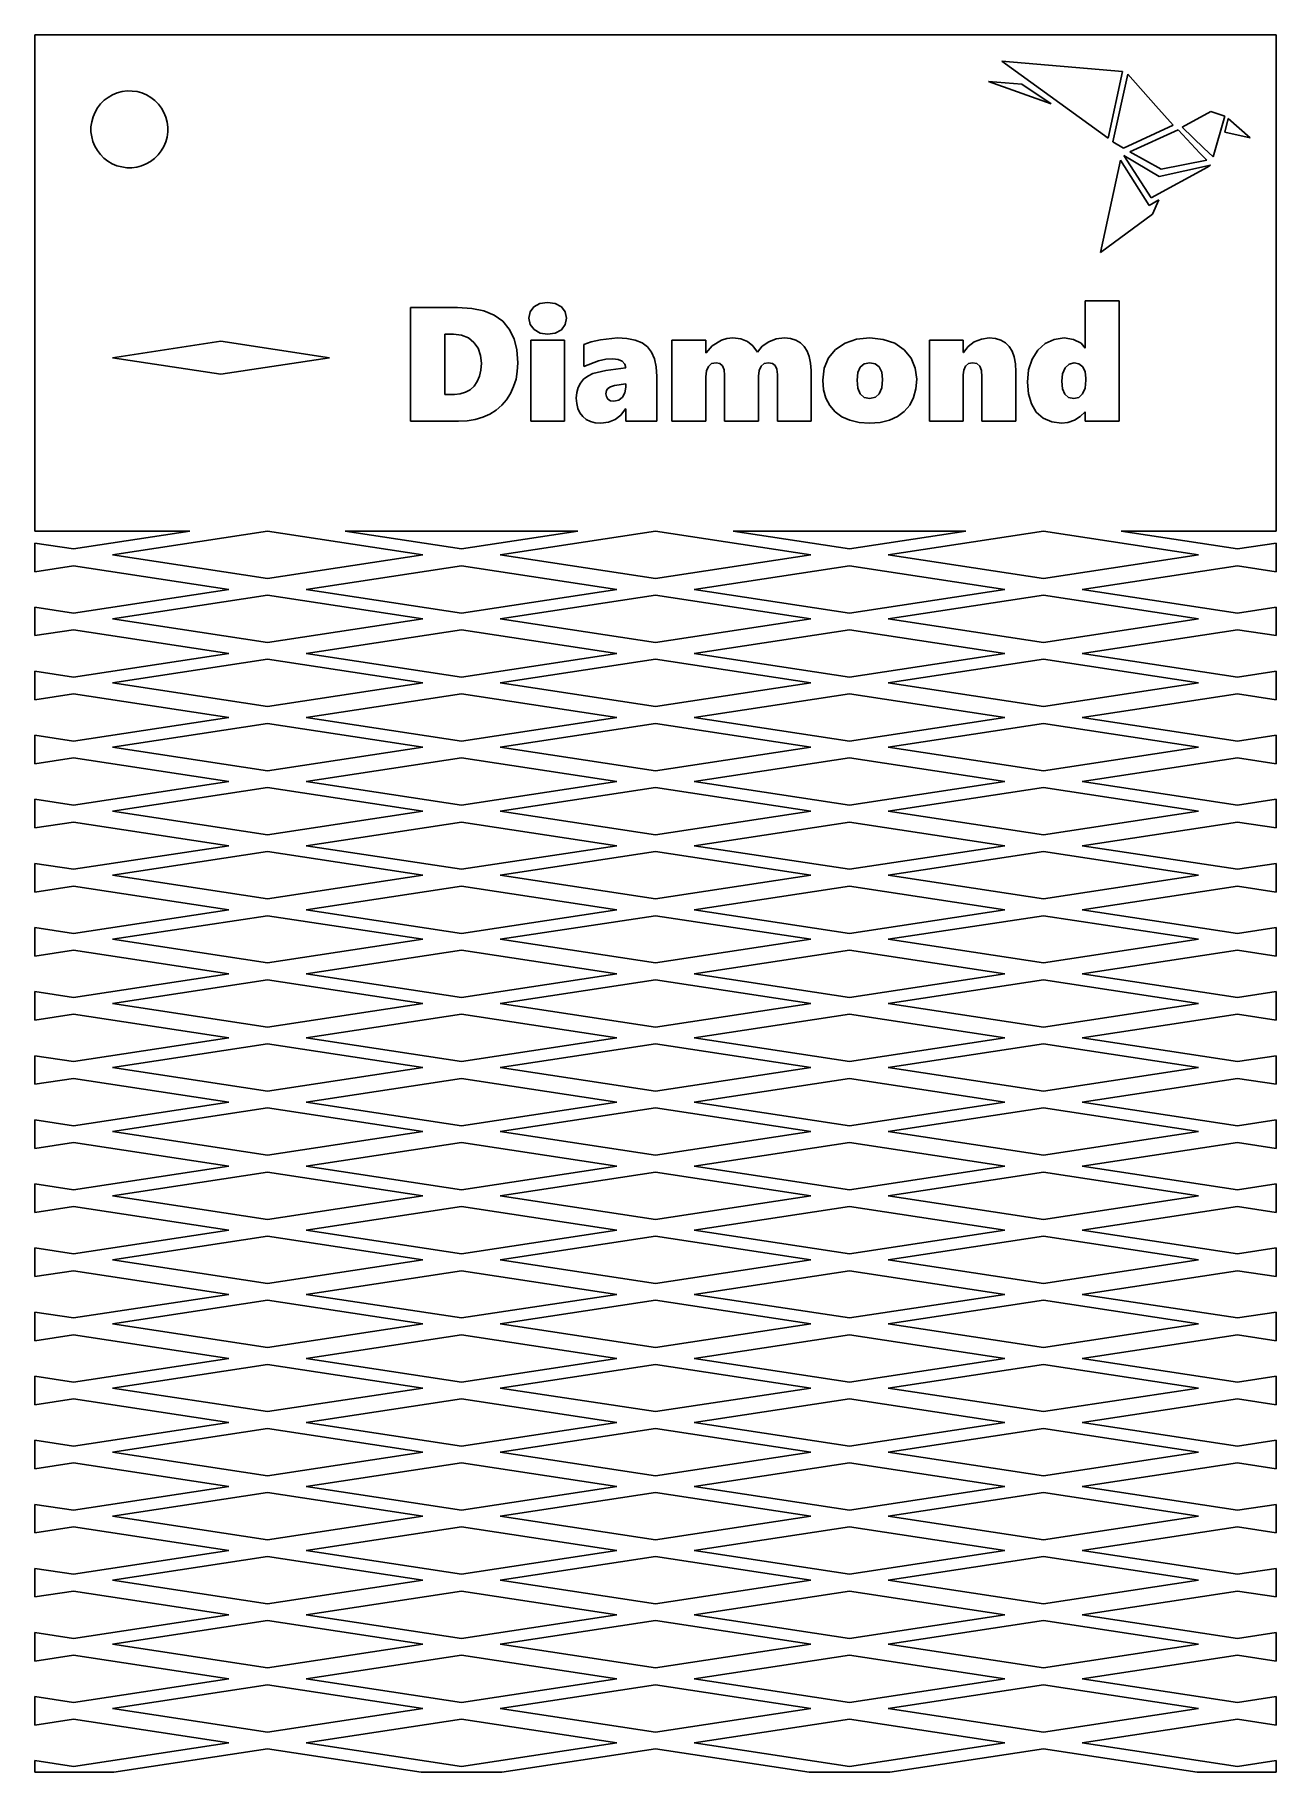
# Model space of a CAD drawing. Extents: x -52 to 52, y -73 to 73.
import ezdxf

# ---------------------------------------------------------------- set-up
doc = ezdxf.new("R2010")
doc.units = 0
doc.layers.get('0').update_dxf_attribs({"linetype": 'CONTINUOUS'})

msp = doc.modelspace()

# ---------------------------------------------------------------- linework, layer by layer
for p, q in [((-52.47, 73.46), (52.47, 73.46)), ((-52.47, 73.46), (-52.47, 31.48)), ((52.47, 73.46), (52.47, 31.48)), ((39.47, 70.36), (29.27, 71.24)), ((29.27, 71.24), (38.26, 64.71)), ((33.45, 67.61), (28.16, 69.52)), ((28.16, 69.52), (30.98, 69.29)), ((30.98, 69.29), (33.45, 67.61)), ((38.26, 64.71), (39.47, 70.36)), ((38.67, 64.41), (39.92, 70.14)), ((39.92, 70.14), (42.3, 67.46)), ((-46.91, 67.62), (-47.17, 67.28)), ((-46.61, 67.92), (-46.91, 67.62)), ((-46.27, 68.17), (-46.61, 67.92)), ((-45.9, 68.38), (-46.27, 68.17)), ((-45.5, 68.54), (-45.9, 68.38)), ((-45.09, 68.65), (-45.5, 68.54)), ((-44.67, 68.71), (-45.09, 68.65)), ((-44.25, 68.7), (-44.67, 68.71)), ((-43.83, 68.65), (-44.25, 68.7)), ((-43.42, 68.54), (-43.83, 68.65)), ((-43.02, 68.37), (-43.42, 68.54)), ((-42.66, 68.16), (-43.02, 68.37)), ((-42.32, 67.9), (-42.66, 68.16)), ((-42.02, 67.59), (-42.32, 67.9)), ((-41.76, 67.26), (-42.02, 67.59)), ((-47.55, 66.52), (-47.66, 66.11)), ((-47.38, 66.91), (-47.55, 66.52)), ((-47.17, 67.28), (-47.38, 66.91)), ((-41.55, 66.89), (-41.76, 67.26)), ((-41.39, 66.49), (-41.55, 66.89)), ((-41.28, 66.08), (-41.39, 66.49)), ((42.3, 67.46), (43.76, 65.81)), ((44.53, 65.66), (46.95, 66.96)), ((46.95, 66.96), (48.12, 66.58)), ((48.12, 66.58), (47.13, 63.13)), ((48.42, 66.39), (48.12, 65.22)), ((50.27, 64.75), (48.42, 66.39)), ((-47.66, 66.11), (-47.72, 65.69)), ((-47.72, 65.69), (-47.72, 65.26)), ((-47.72, 65.26), (-47.66, 64.84)), ((-47.66, 64.84), (-47.56, 64.43)), ((-41.4, 64.4), (-41.29, 64.81)), ((-41.29, 64.81), (-41.23, 65.24)), ((-41.23, 65.66), (-41.28, 66.08)), ((-41.23, 65.24), (-41.23, 65.66)), ((43.76, 65.81), (39.56, 63.88)), ((40.11, 63.55), (44.17, 65.43)), ((44.17, 65.43), (46.02, 63.44)), ((46.36, 63.87), (44.53, 65.66)), ((48.12, 65.22), (50.27, 64.75)), ((-47.56, 64.43), (-47.39, 64.04)), ((-47.39, 64.04), (-47.18, 63.67)), ((-47.18, 63.67), (-46.93, 63.33)), ((-46.93, 63.33), (-46.63, 63.03)), ((-42.34, 63.01), (-42.04, 63.31)), ((-42.04, 63.31), (-41.78, 63.65)), ((-41.78, 63.65), (-41.56, 64.01)), ((-41.56, 64.01), (-41.4, 64.4)), ((39.56, 63.88), (38.67, 64.41)), ((42.57, 61.48), (39.6, 63.24)), ((39.6, 63.24), (41.9, 59.67)), ((42.76, 62.1), (40.11, 63.55)), ((46.02, 63.44), (46.6, 62.87)), ((47.13, 63.13), (46.36, 63.87)), ((-46.63, 63.03), (-46.29, 62.77)), ((-46.29, 62.77), (-45.92, 62.55)), ((-45.92, 62.55), (-45.53, 62.39)), ((-45.53, 62.39), (-45.12, 62.28)), ((-45.12, 62.28), (-44.7, 62.22)), ((-44.7, 62.22), (-44.28, 62.22)), ((-44.28, 62.22), (-43.85, 62.27)), ((-43.85, 62.27), (-43.44, 62.38)), ((-43.44, 62.38), (-43.05, 62.54)), ((-43.05, 62.54), (-42.68, 62.75)), ((-42.68, 62.75), (-42.34, 63.01)), ((37.61, 55.04), (39.32, 62.86)), ((39.32, 62.86), (41.74, 59.03)), ((41.9, 59.67), (46.66, 62.27)), ((46.92, 62.43), (42.57, 61.48)), ((46.6, 62.87), (42.76, 62.1)), ((46.66, 62.27), (46.92, 62.43)), ((41.74, 59.03), (42.56, 59.5)), ((42.56, 59.5), (42.01, 58.29)), ((42.01, 58.29), (37.61, 55.04)), ((-20.71, 40.78), (-20.71, 50.4)), ((-20.71, 50.4), (-16.73, 50.4)), ((-16.73, 50.4), (-15.53, 50.32)), ((-15.53, 50.32), (-14.5, 50.11)), ((-14.5, 50.11), (-13.63, 49.74)), ((-10.71, 49.5), (-10.6, 50.03)), ((-10.6, 50.03), (-10.28, 50.46)), ((-10.28, 50.46), (-9.77, 50.73)), ((-9.77, 50.73), (-9.12, 50.82)), ((-9.12, 50.82), (-8.47, 50.73)), ((-8.47, 50.73), (-7.96, 50.46)), ((-7.96, 50.46), (-7.63, 50.03)), ((-7.63, 50.03), (-7.52, 49.5)), ((36.33, 46.96), (36.33, 50.95)), ((36.33, 50.95), (39.19, 50.95)), ((39.19, 50.95), (39.19, 40.78)), ((-13.63, 49.74), (-12.91, 49.23)), ((-12.91, 49.23), (-12.36, 48.57)), ((-12.36, 48.57), (-11.96, 47.76)), ((-10.6, 48.97), (-10.71, 49.5)), ((-10.26, 48.53), (-10.6, 48.97)), ((-9.75, 48.24), (-10.26, 48.53)), ((-7.96, 48.52), (-8.47, 48.24)), ((-7.63, 48.95), (-7.96, 48.52)), ((-7.52, 49.5), (-7.63, 48.95)), ((-45.91, 46.15), (-36.74, 47.54)), ((-36.74, 47.54), (-27.57, 46.15)), ((-17.07, 48.13), (-17.81, 48.13)), ((-17.81, 48.13), (-17.81, 43.05)), ((-16.4, 48.05), (-17.07, 48.13)), ((-15.82, 47.82), (-16.4, 48.05)), ((-15.35, 47.45), (-15.82, 47.82)), ((-15, 46.95), (-15.35, 47.45)), ((-11.96, 47.76), (-11.72, 46.81)), ((-10.55, 40.78), (-10.55, 47.65)), ((-10.55, 47.65), (-7.69, 47.65)), ((-9.12, 48.14), (-9.75, 48.24)), ((-8.47, 48.24), (-9.12, 48.14)), ((-7.69, 47.65), (-7.69, 40.78)), ((-6.05, 47.27), (-5.43, 47.49)), ((-6.05, 45.41), (-6.05, 47.27)), ((-5.43, 47.49), (-4.66, 47.66)), ((-4.66, 47.66), (-3.22, 47.82)), ((-3.22, 47.82), (-2.41, 47.77)), ((-2.41, 47.77), (-1.71, 47.63)), ((-1.71, 47.63), (-1.14, 47.4)), ((-1.14, 47.4), (-0.69, 47.07)), ((-0.69, 47.07), (-0.34, 46.63)), ((1.39, 40.78), (1.39, 47.65)), ((1.39, 47.65), (4.25, 47.65)), ((4.25, 47.65), (4.25, 46.56)), ((4.27, 46.56), (4.79, 47.15)), ((4.79, 47.15), (5.58, 47.63)), ((5.58, 47.63), (6.04, 47.77)), ((6.04, 47.77), (6.54, 47.82)), ((6.54, 47.82), (7.21, 47.74)), ((7.21, 47.74), (7.77, 47.53)), ((7.77, 47.53), (8.23, 47.16)), ((8.23, 47.16), (8.61, 46.62)), ((8.61, 46.62), (9.03, 47.13)), ((9.03, 47.13), (9.57, 47.5)), ((9.57, 47.5), (10.21, 47.74)), ((10.21, 47.74), (10.91, 47.82)), ((10.91, 47.82), (11.42, 47.77)), ((11.42, 47.77), (11.87, 47.64)), ((11.87, 47.64), (12.25, 47.42)), ((12.25, 47.42), (12.57, 47.11)), ((12.57, 47.11), (12.82, 46.72)), ((15.22, 46.86), (16.02, 47.39)), ((16.02, 47.39), (17, 47.71)), ((17, 47.71), (18.11, 47.82)), ((18.11, 47.82), (19.25, 47.7)), ((19.25, 47.7), (20.23, 47.37)), ((20.23, 47.37), (21.02, 46.83)), ((23.15, 40.78), (23.15, 47.65)), ((23.15, 47.65), (26, 47.65)), ((26, 47.65), (26, 46.58)), ((26.03, 46.58), (26.43, 47.1)), ((26.43, 47.1), (26.95, 47.49)), ((26.95, 47.49), (27.55, 47.73)), ((27.55, 47.73), (28.2, 47.82)), ((28.2, 47.82), (28.73, 47.77)), ((28.73, 47.77), (29.19, 47.64)), ((29.19, 47.64), (29.58, 47.42)), ((29.58, 47.42), (29.89, 47.11)), ((29.89, 47.11), (30.14, 46.71)), ((32.32, 46.78), (32.95, 47.35)), ((32.95, 47.35), (33.71, 47.7)), ((33.71, 47.7), (34.56, 47.82)), ((34.56, 47.82), (35.34, 47.7)), ((35.34, 47.7), (35.97, 47.37)), ((35.97, 47.37), (36.31, 46.96)), ((-36.74, 44.75), (-45.91, 46.15)), ((-27.57, 46.15), (-36.74, 44.75)), ((-14.79, 46.35), (-15, 46.95)), ((-14.72, 45.68), (-14.79, 46.35)), ((-14.76, 45.11), (-14.72, 45.68)), ((-11.72, 46.81), (-11.64, 45.71)), ((-11.64, 45.71), (-11.68, 45)), ((-4.81, 45.9), (-6.05, 45.41)), ((-4.2, 46.02), (-4.81, 45.9)), ((-3.62, 46.07), (-4.2, 46.02)), ((-3.16, 46.01), (-3.62, 46.07)), ((-2.81, 45.85), (-3.16, 46.01)), ((-2.58, 45.61), (-2.81, 45.85)), ((-2.51, 45.3), (-2.58, 45.61)), ((-0.34, 46.63), (-0.09, 46.07)), ((-0.09, 46.07), (0.05, 45.38)), ((4.25, 46.56), (4.27, 46.56)), ((4.74, 45.65), (4.47, 45.42)), ((5.13, 45.72), (4.74, 45.65)), ((5.44, 45.66), (5.13, 45.72)), ((5.66, 45.46), (5.44, 45.66)), ((9.19, 45.65), (8.92, 45.43)), ((9.54, 45.72), (9.19, 45.65)), ((9.89, 45.66), (9.54, 45.72)), ((10.12, 45.48), (9.89, 45.66)), ((12.82, 46.72), (13, 46.25)), ((13, 46.25), (13.11, 45.7)), ((13.11, 45.7), (13.15, 45.08)), ((14.26, 45.28), (14.63, 46.15)), ((14.63, 46.15), (15.22, 46.86)), ((17.64, 45.63), (17.31, 45.36)), ((18.11, 45.72), (17.64, 45.63)), ((18.58, 45.64), (18.11, 45.72)), ((18.92, 45.37), (18.58, 45.64)), ((21.02, 46.83), (21.6, 46.12)), ((21.6, 46.12), (21.96, 45.27)), ((26, 46.58), (26.03, 46.58)), ((26.46, 45.65), (26.21, 45.44)), ((26.79, 45.72), (26.46, 45.65)), ((27.16, 45.65), (26.79, 45.72)), ((27.41, 45.45), (27.16, 45.65)), ((30.14, 46.71), (30.32, 46.22)), ((30.32, 46.22), (30.42, 45.64)), ((30.42, 45.64), (30.46, 44.97)), ((31.54, 45.12), (31.84, 46.03)), ((31.84, 46.03), (32.32, 46.78)), ((34.97, 45.62), (34.63, 45.3)), ((35.39, 45.72), (34.97, 45.62)), ((35.8, 45.64), (35.39, 45.72)), ((36.12, 45.38), (35.8, 45.64)), ((36.31, 46.96), (36.33, 46.96)), ((-15.34, 43.76), (-15.07, 44.15)), ((-15.07, 44.15), (-14.87, 44.6)), ((-14.87, 44.6), (-14.76, 45.11)), ((-11.79, 44.33), (-11.99, 43.71)), ((-11.68, 45), (-11.79, 44.33)), ((-6.35, 44.01), (-6.08, 44.33)), ((-6.08, 44.33), (-5.73, 44.6)), ((-5.73, 44.6), (-5.3, 44.81)), ((-5.3, 44.81), (-4.21, 45.08)), ((-4.21, 45.08), (-2.51, 45.3)), ((0.05, 45.38), (0.1, 44.57)), ((0.1, 44.57), (0.1, 40.78)), ((4.3, 45.05), (4.25, 44.54)), ((4.25, 44.54), (4.25, 40.78)), ((4.47, 45.42), (4.3, 45.05)), ((5.8, 45.13), (5.66, 45.46)), ((5.84, 44.67), (5.8, 45.13)), ((5.84, 40.78), (5.84, 44.67)), ((8.76, 45.07), (8.7, 44.6)), ((8.7, 44.6), (8.7, 40.78)), ((8.92, 45.43), (8.76, 45.07)), ((10.25, 45.17), (10.12, 45.48)), ((10.3, 44.74), (10.25, 45.17)), ((10.3, 40.78), (10.3, 44.74)), ((13.15, 45.08), (13.15, 40.78)), ((14.14, 44.25), (14.26, 45.28)), ((14.21, 43.45), (14.14, 44.25)), ((17.1, 44.9), (17.04, 44.25)), ((17.04, 44.25), (17.11, 43.58)), ((17.31, 45.36), (17.1, 44.9)), ((19.12, 44.94), (18.92, 45.37)), ((19.18, 44.32), (19.12, 44.94)), ((19.12, 43.61), (19.18, 44.32)), ((21.96, 45.27), (22.08, 44.34)), ((22.08, 44.34), (22.02, 43.51)), ((26.06, 45.11), (26, 44.7)), ((26, 44.7), (26, 40.78)), ((26.21, 45.44), (26.06, 45.11)), ((27.55, 45.08), (27.41, 45.45)), ((27.6, 44.53), (27.55, 45.08)), ((27.6, 40.78), (27.6, 44.53)), ((30.46, 44.97), (30.46, 40.78)), ((31.44, 44.09), (31.54, 45.12)), ((31.53, 43.1), (31.44, 44.09)), ((34.41, 44.8), (34.34, 44.16)), ((34.34, 44.16), (34.4, 43.52)), ((34.63, 45.3), (34.41, 44.8)), ((36.33, 44.97), (36.12, 45.38)), ((36.32, 43.58), (36.39, 44.24)), ((36.39, 44.42), (36.33, 44.97)), ((36.39, 44.24), (36.39, 44.42)), ((-17.81, 43.05), (-17, 43.05)), ((-17, 43.05), (-16.51, 43.09)), ((-16.51, 43.09), (-16.07, 43.23)), ((-16.07, 43.23), (-15.68, 43.45)), ((-15.68, 43.45), (-15.34, 43.76)), ((-12.26, 43.12), (-12.59, 42.59)), ((-11.99, 43.71), (-12.26, 43.12)), ((-6.7, 42.73), (-6.66, 43.21)), ((-6.66, 42.27), (-6.7, 42.73)), ((-6.66, 43.21), (-6.54, 43.64)), ((-6.54, 43.64), (-6.35, 44.01)), ((-4.15, 43.37), (-4.2, 43.11)), ((-4.2, 43.11), (-4.15, 42.86)), ((-4.02, 43.56), (-4.15, 43.37)), ((-4.15, 42.86), (-4.02, 42.65)), ((-3.79, 43.7), (-4.02, 43.56)), ((-4.02, 42.65), (-3.8, 42.52)), ((-3.47, 43.79), (-3.79, 43.7)), ((-2.51, 43.93), (-3.47, 43.79)), ((-3.11, 42.55), (-2.78, 42.81)), ((-2.78, 42.81), (-2.58, 43.19)), ((-2.58, 43.19), (-2.51, 43.66)), ((-2.51, 43.66), (-2.51, 43.93)), ((14.4, 42.73), (14.21, 43.45)), ((14.73, 42.11), (14.4, 42.73)), ((17.11, 43.58), (17.31, 43.09)), ((17.31, 43.09), (17.65, 42.8)), ((17.65, 42.8), (18.12, 42.71)), ((18.12, 42.71), (18.59, 42.81)), ((18.59, 42.81), (18.92, 43.11)), ((18.92, 43.11), (19.12, 43.61)), ((21.82, 42.78), (21.49, 42.15)), ((22.02, 43.51), (21.82, 42.78)), ((31.78, 42.26), (31.53, 43.1)), ((34.4, 43.52), (34.59, 43.07)), ((34.59, 43.07), (34.91, 42.8)), ((34.91, 42.8), (35.35, 42.71)), ((35.35, 42.71), (35.78, 42.8)), ((35.78, 42.8), (36.11, 43.1)), ((36.11, 43.1), (36.32, 43.58)), ((-14.01, 41.39), (-14.6, 41.12)), ((-13.47, 41.73), (-14.01, 41.39)), ((-13, 42.13), (-13.47, 41.73)), ((-12.59, 42.59), (-13, 42.13)), ((-6.56, 41.86), (-6.66, 42.27)), ((-6.39, 41.5), (-6.56, 41.86)), ((-6.15, 41.19), (-6.39, 41.5)), ((-5.85, 40.94), (-6.15, 41.19)), ((-3.8, 42.52), (-3.51, 42.47)), ((-3.51, 42.47), (-3.11, 42.55)), ((-2.92, 41.3), (-3.4, 40.92)), ((-2.53, 41.83), (-2.92, 41.3)), ((-2.51, 41.83), (-2.53, 41.83)), ((-2.51, 40.78), (-2.51, 41.83)), ((15.18, 41.58), (14.73, 42.11)), ((15.76, 41.16), (15.18, 41.58)), ((16.43, 40.86), (15.76, 41.16)), ((20.45, 41.17), (19.77, 40.86)), ((21.03, 41.61), (20.45, 41.17)), ((21.49, 42.15), (21.03, 41.61)), ((32.19, 41.56), (31.78, 42.26)), ((32.78, 41.05), (32.19, 41.56)), ((35.91, 41.18), (35.41, 40.87)), ((36.31, 41.58), (35.91, 41.18)), ((36.33, 41.58), (36.31, 41.58)), ((36.33, 40.78), (36.33, 41.58)), ((-16.64, 40.78), (-20.71, 40.78)), ((-15.92, 40.82), (-16.64, 40.78)), ((-15.24, 40.93), (-15.92, 40.82)), ((-14.6, 41.12), (-15.24, 40.93)), ((-7.69, 40.78), (-10.55, 40.78)), ((-5.49, 40.76), (-5.85, 40.94)), ((-5.09, 40.65), (-5.49, 40.76)), ((-4.63, 40.61), (-5.09, 40.65)), ((-3.97, 40.69), (-4.63, 40.61)), ((-3.4, 40.92), (-3.97, 40.69)), ((0.1, 40.78), (-2.51, 40.78)), ((4.25, 40.78), (1.39, 40.78)), ((8.7, 40.78), (5.84, 40.78)), ((13.15, 40.78), (10.3, 40.78)), ((17.21, 40.67), (16.43, 40.86)), ((18.1, 40.61), (17.21, 40.67)), ((18.99, 40.67), (18.1, 40.61)), ((19.77, 40.86), (18.99, 40.67)), ((26, 40.78), (23.15, 40.78)), ((30.46, 40.78), (27.6, 40.78)), ((33.5, 40.72), (32.78, 41.05)), ((34.33, 40.61), (33.5, 40.72)), ((34.87, 40.68), (34.33, 40.61)), ((35.41, 40.87), (34.87, 40.68)), ((39.19, 40.78), (36.33, 40.78)), ((-39.36, 31.48), (-52.47, 31.48)), ((-39.36, 31.48), (-49.19, 29.98)), ((-32.8, 31.48), (-45.91, 29.48)), ((-19.68, 29.48), (-32.8, 31.48)), ((-16.4, 29.98), (-26.24, 31.48)), ((-26.24, 31.48), (-6.56, 31.48)), ((-6.56, 31.48), (-16.4, 29.98)), ((0, 31.48), (-13.12, 29.48)), ((13.12, 29.48), (0, 31.48)), ((16.4, 29.98), (6.56, 31.48)), ((6.56, 31.48), (26.24, 31.48)), ((26.24, 31.48), (16.4, 29.98)), ((19.68, 29.48), (32.8, 31.48)), ((32.8, 31.48), (45.91, 29.48)), ((49.19, 29.98), (39.36, 31.48)), ((39.36, 31.48), (52.47, 31.48)), ((-49.19, 29.98), (-52.47, 30.48)), ((-52.47, 30.48), (-52.47, 28.06)), ((-45.91, 29.48), (-32.8, 27.48)), ((-32.8, 27.48), (-19.68, 29.48)), ((-13.12, 29.48), (0, 27.48)), ((0, 27.48), (13.12, 29.48)), ((32.8, 27.48), (19.68, 29.48)), ((45.91, 29.48), (32.8, 27.48)), ((52.47, 30.48), (49.19, 29.98)), ((52.47, 30.48), (52.47, 28.06)), ((-52.47, 28.06), (-49.19, 28.56)), ((-49.19, 28.56), (-36.08, 26.56)), ((-29.52, 26.56), (-16.4, 28.56)), ((-16.4, 28.56), (-3.28, 26.56)), ((3.28, 26.56), (16.4, 28.56)), ((16.4, 28.56), (29.52, 26.56)), ((36.08, 26.56), (49.19, 28.56)), ((49.19, 28.56), (52.47, 28.06)), ((-36.08, 26.56), (-49.19, 24.56)), ((-16.4, 24.56), (-29.52, 26.56)), ((-3.28, 26.56), (-16.4, 24.56)), ((16.4, 24.56), (3.28, 26.56)), ((29.52, 26.56), (16.4, 24.56)), ((49.19, 24.56), (36.08, 26.56)), ((-49.19, 24.56), (-52.47, 25.06)), ((-52.47, 25.06), (-52.47, 22.65)), ((-32.8, 26.06), (-45.91, 24.06)), ((-19.68, 24.06), (-32.8, 26.06)), ((0, 26.06), (-13.12, 24.06)), ((13.12, 24.06), (0, 26.06)), ((19.68, 24.06), (32.8, 26.06)), ((32.8, 26.06), (45.91, 24.06)), ((52.47, 25.06), (49.19, 24.56)), ((52.47, 25.06), (52.47, 22.65)), ((-45.91, 24.06), (-32.8, 22.06)), ((-32.8, 22.06), (-19.68, 24.06)), ((-13.12, 24.06), (0, 22.06)), ((0, 22.06), (13.12, 24.06)), ((32.8, 22.06), (19.68, 24.06)), ((45.91, 24.06), (32.8, 22.06)), ((-52.47, 22.65), (-49.19, 23.15)), ((-49.19, 23.15), (-36.08, 21.15)), ((-29.52, 21.15), (-16.4, 23.15)), ((-16.4, 23.15), (-3.28, 21.15)), ((3.28, 21.15), (16.4, 23.15)), ((16.4, 23.15), (29.52, 21.15)), ((36.08, 21.15), (49.19, 23.15)), ((49.19, 23.15), (52.47, 22.65)), ((-36.08, 21.15), (-49.19, 19.15)), ((-32.8, 20.65), (-45.91, 18.65)), ((-19.68, 18.65), (-32.8, 20.65)), ((-16.4, 19.15), (-29.52, 21.15)), ((-3.28, 21.15), (-16.4, 19.15)), ((0, 20.65), (-13.12, 18.65)), ((13.12, 18.65), (0, 20.65)), ((16.4, 19.15), (3.28, 21.15)), ((29.52, 21.15), (16.4, 19.15)), ((19.68, 18.65), (32.8, 20.65)), ((32.8, 20.65), (45.91, 18.65)), ((49.19, 19.15), (36.08, 21.15)), ((-49.19, 19.15), (-52.47, 19.65)), ((-52.47, 19.65), (-52.47, 17.23)), ((52.47, 19.65), (49.19, 19.15)), ((52.47, 19.65), (52.47, 17.23)), ((-52.47, 17.23), (-49.19, 17.73)), ((-49.19, 17.73), (-36.08, 15.73)), ((-45.91, 18.65), (-32.8, 16.65)), ((-32.8, 16.65), (-19.68, 18.65)), ((-29.52, 15.73), (-16.4, 17.73)), ((-16.4, 17.73), (-3.28, 15.73)), ((-13.12, 18.65), (0, 16.65)), ((0, 16.65), (13.12, 18.65)), ((3.28, 15.73), (16.4, 17.73)), ((16.4, 17.73), (29.52, 15.73)), ((32.8, 16.65), (19.68, 18.65)), ((45.91, 18.65), (32.8, 16.65)), ((36.08, 15.73), (49.19, 17.73)), ((49.19, 17.73), (52.47, 17.23)), ((-36.08, 15.73), (-49.19, 13.73)), ((-32.8, 15.23), (-45.91, 13.23)), ((-19.68, 13.23), (-32.8, 15.23)), ((-16.4, 13.73), (-29.52, 15.73)), ((-3.28, 15.73), (-16.4, 13.73)), ((0, 15.23), (-13.12, 13.23)), ((13.12, 13.23), (0, 15.23)), ((16.4, 13.73), (3.28, 15.73)), ((29.52, 15.73), (16.4, 13.73)), ((19.68, 13.23), (32.8, 15.23)), ((32.8, 15.23), (45.91, 13.23)), ((49.19, 13.73), (36.08, 15.73)), ((-49.19, 13.73), (-52.47, 14.23)), ((-52.47, 14.23), (-52.47, 11.81)), ((-45.91, 13.23), (-32.8, 11.23)), ((-32.8, 11.23), (-19.68, 13.23)), ((-13.12, 13.23), (0, 11.23)), ((0, 11.23), (13.12, 13.23)), ((32.8, 11.23), (19.68, 13.23)), ((45.91, 13.23), (32.8, 11.23)), ((52.47, 14.23), (49.19, 13.73)), ((52.47, 14.23), (52.47, 11.81)), ((-52.47, 11.81), (-49.19, 12.31)), ((-49.19, 12.31), (-36.08, 10.31)), ((-29.52, 10.31), (-16.4, 12.31)), ((-16.4, 12.31), (-3.28, 10.31)), ((3.28, 10.31), (16.4, 12.31)), ((16.4, 12.31), (29.52, 10.31)), ((36.08, 10.31), (49.19, 12.31)), ((49.19, 12.31), (52.47, 11.81)), ((-36.08, 10.31), (-49.19, 8.31)), ((-16.4, 8.31), (-29.52, 10.31)), ((-3.28, 10.31), (-16.4, 8.31)), ((16.4, 8.31), (3.28, 10.31)), ((29.52, 10.31), (16.4, 8.31)), ((49.19, 8.31), (36.08, 10.31)), ((-32.8, 9.81), (-45.91, 7.81)), ((-19.68, 7.81), (-32.8, 9.81)), ((0, 9.81), (-13.12, 7.81)), ((13.12, 7.81), (0, 9.81)), ((19.68, 7.81), (32.8, 9.81)), ((32.8, 9.81), (45.91, 7.81)), ((-49.19, 8.31), (-52.47, 8.81)), ((-52.47, 8.81), (-52.47, 6.39)), ((-45.91, 7.81), (-32.8, 5.81)), ((-32.8, 5.81), (-19.68, 7.81)), ((-13.12, 7.81), (0, 5.81)), ((0, 5.81), (13.12, 7.81)), ((32.8, 5.81), (19.68, 7.81)), ((45.91, 7.81), (32.8, 5.81)), ((52.47, 8.81), (49.19, 8.31)), ((52.47, 8.81), (52.47, 6.39)), ((-52.47, 6.39), (-49.19, 6.89)), ((-49.19, 6.89), (-36.08, 4.89)), ((-29.52, 4.89), (-16.4, 6.89)), ((-16.4, 6.89), (-3.28, 4.89)), ((3.28, 4.89), (16.4, 6.89)), ((16.4, 6.89), (29.52, 4.89)), ((36.08, 4.89), (49.19, 6.89)), ((49.19, 6.89), (52.47, 6.39)), ((-36.08, 4.89), (-49.19, 2.89)), ((-16.4, 2.89), (-29.52, 4.89)), ((-3.28, 4.89), (-16.4, 2.89)), ((16.4, 2.89), (3.28, 4.89)), ((29.52, 4.89), (16.4, 2.89)), ((49.19, 2.89), (36.08, 4.89)), ((-49.19, 2.89), (-52.47, 3.39)), ((-52.47, 3.39), (-52.47, 0.97)), ((-32.8, 4.39), (-45.91, 2.39)), ((-19.68, 2.39), (-32.8, 4.39)), ((0, 4.39), (-13.12, 2.39)), ((13.12, 2.39), (0, 4.39)), ((19.68, 2.39), (32.8, 4.39)), ((32.8, 4.39), (45.91, 2.39)), ((52.47, 3.39), (49.19, 2.89)), ((52.47, 3.39), (52.47, 0.97)), ((-45.91, 2.39), (-32.8, 0.39)), ((-32.8, 0.39), (-19.68, 2.39)), ((-13.12, 2.39), (0, 0.39)), ((0, 0.39), (13.12, 2.39)), ((32.8, 0.39), (19.68, 2.39)), ((45.91, 2.39), (32.8, 0.39)), ((-52.47, 0.97), (-49.19, 1.47)), ((-49.19, 1.47), (-36.08, -0.53)), ((-29.52, -0.53), (-16.4, 1.47)), ((-16.4, 1.47), (-3.28, -0.53)), ((3.28, -0.53), (16.4, 1.47)), ((16.4, 1.47), (29.52, -0.53)), ((36.08, -0.53), (49.19, 1.47)), ((49.19, 1.47), (52.47, 0.97)), ((-36.08, -0.53), (-49.19, -2.53)), ((-32.8, -1.03), (-45.91, -3.03)), ((-19.68, -3.03), (-32.8, -1.03)), ((-16.4, -2.53), (-29.52, -0.53)), ((-3.28, -0.53), (-16.4, -2.53)), ((0, -1.03), (-13.12, -3.03)), ((13.12, -3.03), (0, -1.03)), ((16.4, -2.53), (3.28, -0.53)), ((29.52, -0.53), (16.4, -2.53)), ((19.68, -3.03), (32.8, -1.03)), ((32.8, -1.03), (45.91, -3.03)), ((49.19, -2.53), (36.08, -0.53)), ((-49.19, -2.53), (-52.47, -2.03)), ((-52.47, -2.03), (-52.47, -4.45)), ((52.47, -2.03), (49.19, -2.53)), ((52.47, -2.03), (52.47, -4.45)), ((-52.47, -4.45), (-49.19, -3.95)), ((-49.19, -3.95), (-36.08, -5.95)), ((-45.91, -3.03), (-32.8, -5.03)), ((-32.8, -5.03), (-19.68, -3.03)), ((-29.52, -5.95), (-16.4, -3.95)), ((-16.4, -3.95), (-3.28, -5.95)), ((-13.12, -3.03), (0, -5.03)), ((0, -5.03), (13.12, -3.03)), ((3.28, -5.95), (16.4, -3.95)), ((16.4, -3.95), (29.52, -5.95)), ((32.8, -5.03), (19.68, -3.03)), ((45.91, -3.03), (32.8, -5.03)), ((36.08, -5.95), (49.19, -3.95)), ((49.19, -3.95), (52.47, -4.45)), ((-36.08, -5.95), (-49.19, -7.95)), ((-32.8, -6.45), (-45.91, -8.45)), ((-19.68, -8.45), (-32.8, -6.45)), ((-16.4, -7.95), (-29.52, -5.95)), ((-3.28, -5.95), (-16.4, -7.95)), ((0, -6.45), (-13.12, -8.45)), ((13.12, -8.45), (0, -6.45)), ((16.4, -7.95), (3.28, -5.95)), ((29.52, -5.95), (16.4, -7.95)), ((19.68, -8.45), (32.8, -6.45)), ((32.8, -6.45), (45.91, -8.45)), ((49.19, -7.95), (36.08, -5.95)), ((-49.19, -7.95), (-52.47, -7.45)), ((-52.47, -7.45), (-52.47, -9.87)), ((-45.91, -8.45), (-32.8, -10.45)), ((-32.8, -10.45), (-19.68, -8.45)), ((-13.12, -8.45), (0, -10.45)), ((0, -10.45), (13.12, -8.45)), ((32.8, -10.45), (19.68, -8.45)), ((45.91, -8.45), (32.8, -10.45)), ((52.47, -7.45), (49.19, -7.95)), ((52.47, -7.45), (52.47, -9.87)), ((-52.47, -9.87), (-49.19, -9.37)), ((-49.19, -9.37), (-36.08, -11.37)), ((-29.52, -11.37), (-16.4, -9.37)), ((-16.4, -9.37), (-3.28, -11.37)), ((3.28, -11.37), (16.4, -9.37)), ((16.4, -9.37), (29.52, -11.37)), ((36.08, -11.37), (49.19, -9.37)), ((49.19, -9.37), (52.47, -9.87)), ((-36.08, -11.37), (-49.19, -13.37)), ((-16.4, -13.37), (-29.52, -11.37)), ((-3.28, -11.37), (-16.4, -13.37)), ((16.4, -13.37), (3.28, -11.37)), ((29.52, -11.37), (16.4, -13.37)), ((49.19, -13.37), (36.08, -11.37)), ((-49.19, -13.37), (-52.47, -12.87)), ((-52.47, -12.87), (-52.47, -15.29)), ((-32.8, -11.87), (-45.91, -13.87)), ((-19.68, -13.87), (-32.8, -11.87)), ((0, -11.87), (-13.12, -13.87)), ((13.12, -13.87), (0, -11.87)), ((19.68, -13.87), (32.8, -11.87)), ((32.8, -11.87), (45.91, -13.87)), ((52.47, -12.87), (49.19, -13.37)), ((52.47, -12.87), (52.47, -15.29)), ((-45.91, -13.87), (-32.8, -15.87)), ((-32.8, -15.87), (-19.68, -13.87)), ((-13.12, -13.87), (0, -15.87)), ((0, -15.87), (13.12, -13.87)), ((32.8, -15.87), (19.68, -13.87)), ((45.91, -13.87), (32.8, -15.87)), ((-52.47, -15.29), (-49.19, -14.79)), ((-49.19, -14.79), (-36.08, -16.79)), ((-29.52, -16.79), (-16.4, -14.79)), ((-16.4, -14.79), (-3.28, -16.79)), ((3.28, -16.79), (16.4, -14.79)), ((16.4, -14.79), (29.52, -16.79)), ((36.08, -16.79), (49.19, -14.79)), ((49.19, -14.79), (52.47, -15.29)), ((-36.08, -16.79), (-49.19, -18.79)), ((-32.8, -17.29), (-45.91, -19.29)), ((-19.68, -19.29), (-32.8, -17.29)), ((-16.4, -18.79), (-29.52, -16.79)), ((-3.28, -16.79), (-16.4, -18.79)), ((0, -17.29), (-13.12, -19.29)), ((13.12, -19.29), (0, -17.29)), ((16.4, -18.79), (3.28, -16.79)), ((29.52, -16.79), (16.4, -18.79)), ((19.68, -19.29), (32.8, -17.29)), ((32.8, -17.29), (45.91, -19.29)), ((49.19, -18.79), (36.08, -16.79)), ((-49.19, -18.79), (-52.47, -18.29)), ((-52.47, -18.29), (-52.47, -20.71)), ((52.47, -18.29), (49.19, -18.79)), ((52.47, -18.29), (52.47, -20.71)), ((-52.47, -20.71), (-49.19, -20.21)), ((-49.19, -20.21), (-36.08, -22.21)), ((-45.91, -19.29), (-32.8, -21.29)), ((-32.8, -21.29), (-19.68, -19.29)), ((-29.52, -22.21), (-16.4, -20.21)), ((-16.4, -20.21), (-3.28, -22.21)), ((-13.12, -19.29), (0, -21.29)), ((0, -21.29), (13.12, -19.29)), ((3.28, -22.21), (16.4, -20.21)), ((16.4, -20.21), (29.52, -22.21)), ((32.8, -21.29), (19.68, -19.29)), ((45.91, -19.29), (32.8, -21.29)), ((36.08, -22.21), (49.19, -20.21)), ((49.19, -20.21), (52.47, -20.71)), ((-36.08, -22.21), (-49.19, -24.21)), ((-32.8, -22.71), (-45.91, -24.71)), ((-19.68, -24.71), (-32.8, -22.71)), ((-16.4, -24.21), (-29.52, -22.21)), ((-3.28, -22.21), (-16.4, -24.21)), ((0, -22.71), (-13.12, -24.71)), ((13.12, -24.71), (0, -22.71)), ((16.4, -24.21), (3.28, -22.21)), ((29.52, -22.21), (16.4, -24.21)), ((19.68, -24.71), (32.8, -22.71)), ((32.8, -22.71), (45.91, -24.71)), ((49.19, -24.21), (36.08, -22.21)), ((-49.19, -24.21), (-52.47, -23.71)), ((-52.47, -23.71), (-52.47, -26.13)), ((-45.91, -24.71), (-32.8, -26.71)), ((-32.8, -26.71), (-19.68, -24.71)), ((-13.12, -24.71), (0, -26.71)), ((0, -26.71), (13.12, -24.71)), ((32.8, -26.71), (19.68, -24.71)), ((45.91, -24.71), (32.8, -26.71)), ((52.47, -23.71), (49.19, -24.21)), ((52.47, -23.71), (52.47, -26.13)), ((-52.47, -26.13), (-49.19, -25.63)), ((-49.19, -25.63), (-36.08, -27.63)), ((-29.52, -27.63), (-16.4, -25.63)), ((-16.4, -25.63), (-3.28, -27.63)), ((3.28, -27.63), (16.4, -25.63)), ((16.4, -25.63), (29.52, -27.63)), ((36.08, -27.63), (49.19, -25.63)), ((49.19, -25.63), (52.47, -26.13)), ((-36.08, -27.63), (-49.19, -29.63)), ((-16.4, -29.63), (-29.52, -27.63)), ((-3.28, -27.63), (-16.4, -29.63)), ((16.4, -29.63), (3.28, -27.63)), ((29.52, -27.63), (16.4, -29.63)), ((49.19, -29.63), (36.08, -27.63)), ((-49.19, -29.63), (-52.47, -29.13)), ((-52.47, -29.13), (-52.47, -31.55)), ((-32.8, -28.13), (-45.91, -30.13)), ((-19.68, -30.13), (-32.8, -28.13)), ((0, -28.13), (-13.12, -30.13)), ((13.12, -30.13), (0, -28.13)), ((19.68, -30.13), (32.8, -28.13)), ((32.8, -28.13), (45.91, -30.13)), ((52.47, -29.13), (49.19, -29.63)), ((52.47, -29.13), (52.47, -31.55)), ((-45.91, -30.13), (-32.8, -32.13)), ((-32.8, -32.13), (-19.68, -30.13)), ((-13.12, -30.13), (0, -32.13)), ((0, -32.13), (13.12, -30.13)), ((32.8, -32.13), (19.68, -30.13)), ((45.91, -30.13), (32.8, -32.13)), ((-52.47, -31.55), (-49.19, -31.05)), ((-49.19, -31.05), (-36.08, -33.05)), ((-29.52, -33.05), (-16.4, -31.05)), ((-16.4, -31.05), (-3.28, -33.05)), ((3.28, -33.05), (16.4, -31.05)), ((16.4, -31.05), (29.52, -33.05)), ((36.08, -33.05), (49.19, -31.05)), ((49.19, -31.05), (52.47, -31.55)), ((-36.08, -33.05), (-49.19, -35.05)), ((-32.8, -33.55), (-45.91, -35.55)), ((-19.68, -35.55), (-32.8, -33.55)), ((-16.4, -35.05), (-29.52, -33.05)), ((-3.28, -33.05), (-16.4, -35.05)), ((0, -33.55), (-13.12, -35.55)), ((13.12, -35.55), (0, -33.55)), ((16.4, -35.05), (3.28, -33.05)), ((29.52, -33.05), (16.4, -35.05)), ((19.68, -35.55), (32.8, -33.55)), ((32.8, -33.55), (45.91, -35.55)), ((49.19, -35.05), (36.08, -33.05)), ((-49.19, -35.05), (-52.47, -34.55)), ((-52.47, -34.55), (-52.47, -36.97)), ((52.47, -34.55), (49.19, -35.05)), ((52.47, -34.55), (52.47, -36.97)), ((-52.47, -36.97), (-49.19, -36.47)), ((-49.19, -36.47), (-36.08, -38.47)), ((-45.91, -35.55), (-32.8, -37.55)), ((-32.8, -37.55), (-19.68, -35.55)), ((-29.52, -38.47), (-16.4, -36.47)), ((-16.4, -36.47), (-3.28, -38.47)), ((-13.12, -35.55), (0, -37.55)), ((0, -37.55), (13.12, -35.55)), ((3.28, -38.47), (16.4, -36.47)), ((16.4, -36.47), (29.52, -38.47)), ((32.8, -37.55), (19.68, -35.55)), ((45.91, -35.55), (32.8, -37.55)), ((36.08, -38.47), (49.19, -36.47)), ((49.19, -36.47), (52.47, -36.97)), ((-36.08, -38.47), (-49.19, -40.47)), ((-32.8, -38.97), (-45.91, -40.97)), ((-19.68, -40.97), (-32.8, -38.97)), ((-16.4, -40.47), (-29.52, -38.47)), ((-3.28, -38.47), (-16.4, -40.47)), ((0, -38.97), (-13.12, -40.97)), ((13.12, -40.97), (0, -38.97)), ((16.4, -40.47), (3.28, -38.47)), ((29.52, -38.47), (16.4, -40.47)), ((19.68, -40.97), (32.8, -38.97)), ((32.8, -38.97), (45.91, -40.97)), ((49.19, -40.47), (36.08, -38.47)), ((-49.19, -40.47), (-52.47, -39.97)), ((-52.47, -39.97), (-52.47, -42.39)), ((-45.91, -40.97), (-32.8, -42.97)), ((-32.8, -42.97), (-19.68, -40.97)), ((-13.12, -40.97), (0, -42.97)), ((0, -42.97), (13.12, -40.97)), ((32.8, -42.97), (19.68, -40.97)), ((45.91, -40.97), (32.8, -42.97)), ((52.47, -39.97), (49.19, -40.47)), ((52.47, -39.97), (52.47, -42.39)), ((-52.47, -42.39), (-49.19, -41.89)), ((-49.19, -41.89), (-36.08, -43.89)), ((-29.52, -43.89), (-16.4, -41.89)), ((-16.4, -41.89), (-3.28, -43.89)), ((3.28, -43.89), (16.4, -41.89)), ((16.4, -41.89), (29.52, -43.89)), ((36.08, -43.89), (49.19, -41.89)), ((49.19, -41.89), (52.47, -42.39)), ((-36.08, -43.89), (-49.19, -45.89)), ((-16.4, -45.89), (-29.52, -43.89)), ((-3.28, -43.89), (-16.4, -45.89)), ((16.4, -45.89), (3.28, -43.89)), ((29.52, -43.89), (16.4, -45.89)), ((49.19, -45.89), (36.08, -43.89)), ((-49.19, -45.89), (-52.47, -45.39)), ((-52.47, -45.39), (-52.47, -47.81)), ((-32.8, -44.39), (-45.91, -46.39)), ((-19.68, -46.39), (-32.8, -44.39)), ((0, -44.39), (-13.12, -46.39)), ((13.12, -46.39), (0, -44.39)), ((19.68, -46.39), (32.8, -44.39)), ((32.8, -44.39), (45.91, -46.39)), ((52.47, -45.39), (49.19, -45.89)), ((52.47, -45.39), (52.47, -47.81)), ((-45.91, -46.39), (-32.8, -48.39)), ((-32.8, -48.39), (-19.68, -46.39)), ((-13.12, -46.39), (0, -48.39)), ((0, -48.39), (13.12, -46.39)), ((32.8, -48.39), (19.68, -46.39)), ((45.91, -46.39), (32.8, -48.39)), ((-52.47, -47.81), (-49.19, -47.31)), ((-49.19, -47.31), (-36.08, -49.31)), ((-29.52, -49.31), (-16.4, -47.31)), ((-16.4, -47.31), (-3.28, -49.31)), ((3.28, -49.31), (16.4, -47.31)), ((16.4, -47.31), (29.52, -49.31)), ((36.08, -49.31), (49.19, -47.31)), ((49.19, -47.31), (52.47, -47.81)), ((-36.08, -49.31), (-49.19, -51.31)), ((-32.8, -49.81), (-45.91, -51.81)), ((-19.68, -51.81), (-32.8, -49.81)), ((-16.4, -51.31), (-29.52, -49.31)), ((-3.28, -49.31), (-16.4, -51.31)), ((0, -49.81), (-13.12, -51.81)), ((13.12, -51.81), (0, -49.81)), ((16.4, -51.31), (3.28, -49.31)), ((29.52, -49.31), (16.4, -51.31)), ((19.68, -51.81), (32.8, -49.81)), ((32.8, -49.81), (45.91, -51.81)), ((49.19, -51.31), (36.08, -49.31)), ((-49.19, -51.31), (-52.47, -50.81)), ((-52.47, -50.81), (-52.47, -53.22)), ((52.47, -50.81), (49.19, -51.31)), ((52.47, -50.81), (52.47, -53.22)), ((-52.47, -53.22), (-49.19, -52.72)), ((-49.19, -52.72), (-36.08, -54.72)), ((-45.91, -51.81), (-32.8, -53.81)), ((-32.8, -53.81), (-19.68, -51.81)), ((-29.52, -54.72), (-16.4, -52.72)), ((-16.4, -52.72), (-3.28, -54.72)), ((-13.12, -51.81), (0, -53.81)), ((0, -53.81), (13.12, -51.81)), ((3.28, -54.72), (16.4, -52.72)), ((16.4, -52.72), (29.52, -54.72)), ((32.8, -53.81), (19.68, -51.81)), ((45.91, -51.81), (32.8, -53.81)), ((36.08, -54.72), (49.19, -52.72)), ((49.19, -52.72), (52.47, -53.22)), ((-36.08, -54.72), (-49.19, -56.72)), ((-32.8, -55.22), (-45.91, -57.22)), ((-19.68, -57.22), (-32.8, -55.22)), ((-16.4, -56.72), (-29.52, -54.72)), ((-3.28, -54.72), (-16.4, -56.72)), ((0, -55.22), (-13.12, -57.22)), ((13.12, -57.22), (0, -55.22)), ((16.4, -56.72), (3.28, -54.72)), ((29.52, -54.72), (16.4, -56.72)), ((19.68, -57.22), (32.8, -55.22)), ((32.8, -55.22), (45.91, -57.22)), ((49.19, -56.72), (36.08, -54.72)), ((-49.19, -56.72), (-52.47, -56.22)), ((-52.47, -56.22), (-52.47, -58.64)), ((-45.91, -57.22), (-32.8, -59.22)), ((-32.8, -59.22), (-19.68, -57.22)), ((-13.12, -57.22), (0, -59.22)), ((0, -59.22), (13.12, -57.22)), ((32.8, -59.22), (19.68, -57.22)), ((45.91, -57.22), (32.8, -59.22)), ((52.47, -56.22), (49.19, -56.72)), ((52.47, -56.22), (52.47, -58.64)), ((-52.47, -58.64), (-49.19, -58.14)), ((-49.19, -58.14), (-36.08, -60.14)), ((-29.52, -60.14), (-16.4, -58.14)), ((-16.4, -58.14), (-3.28, -60.14)), ((3.28, -60.14), (16.4, -58.14)), ((16.4, -58.14), (29.52, -60.14)), ((36.08, -60.14), (49.19, -58.14)), ((49.19, -58.14), (52.47, -58.64)), ((-36.08, -60.14), (-49.19, -62.14)), ((-16.4, -62.14), (-29.52, -60.14)), ((-3.28, -60.14), (-16.4, -62.14)), ((16.4, -62.14), (3.28, -60.14)), ((29.52, -60.14), (16.4, -62.14)), ((49.19, -62.14), (36.08, -60.14)), ((-49.19, -62.14), (-52.47, -61.64)), ((-52.47, -61.64), (-52.47, -64.06)), ((-32.8, -60.64), (-45.91, -62.64)), ((-19.68, -62.64), (-32.8, -60.64)), ((0, -60.64), (-13.12, -62.64)), ((13.12, -62.64), (0, -60.64)), ((19.68, -62.64), (32.8, -60.64)), ((32.8, -60.64), (45.91, -62.64)), ((52.47, -61.64), (49.19, -62.14)), ((52.47, -61.64), (52.47, -64.06)), ((-45.91, -62.64), (-32.8, -64.64)), ((-32.8, -64.64), (-19.68, -62.64)), ((-13.12, -62.64), (0, -64.64)), ((0, -64.64), (13.12, -62.64)), ((32.8, -64.64), (19.68, -62.64)), ((45.91, -62.64), (32.8, -64.64)), ((-52.47, -64.06), (-49.19, -63.56)), ((-49.19, -63.56), (-36.08, -65.56)), ((-29.52, -65.56), (-16.4, -63.56)), ((-16.4, -63.56), (-3.28, -65.56)), ((3.28, -65.56), (16.4, -63.56)), ((16.4, -63.56), (29.52, -65.56)), ((36.08, -65.56), (49.19, -63.56)), ((49.19, -63.56), (52.47, -64.06)), ((-36.08, -65.56), (-49.19, -67.56)), ((-32.8, -66.06), (-45.91, -68.06)), ((-19.68, -68.06), (-32.8, -66.06)), ((-16.4, -67.56), (-29.52, -65.56)), ((-3.28, -65.56), (-16.4, -67.56)), ((0, -66.06), (-13.12, -68.06)), ((13.12, -68.06), (0, -66.06)), ((16.4, -67.56), (3.28, -65.56)), ((29.52, -65.56), (16.4, -67.56)), ((19.68, -68.06), (32.8, -66.06)), ((32.8, -66.06), (45.91, -68.06)), ((49.19, -67.56), (36.08, -65.56)), ((-49.19, -67.56), (-52.47, -67.06)), ((-52.47, -67.06), (-52.47, -69.48)), ((52.47, -67.06), (49.19, -67.56)), ((52.47, -67.06), (52.47, -69.48)), ((-52.47, -69.48), (-49.19, -68.98)), ((-49.19, -68.98), (-36.08, -70.98)), ((-45.91, -68.06), (-32.8, -70.06)), ((-32.8, -70.06), (-19.68, -68.06)), ((-29.52, -70.98), (-16.4, -68.98)), ((-16.4, -68.98), (-3.28, -70.98)), ((-13.12, -68.06), (0, -70.06)), ((0, -70.06), (13.12, -68.06)), ((3.28, -70.98), (16.4, -68.98)), ((16.4, -68.98), (29.52, -70.98)), ((32.8, -70.06), (19.68, -68.06)), ((45.91, -68.06), (32.8, -70.06)), ((36.08, -70.98), (49.19, -68.98)), ((49.19, -68.98), (52.47, -69.48)), ((-36.08, -70.98), (-49.19, -72.98)), ((-32.8, -71.48), (-45.78, -73.46)), ((-19.81, -73.46), (-32.8, -71.48)), ((-16.4, -72.98), (-29.52, -70.98)), ((-3.28, -70.98), (-16.4, -72.98)), ((0, -71.48), (-12.99, -73.46)), ((12.99, -73.46), (0, -71.48)), ((16.4, -72.98), (3.28, -70.98)), ((29.52, -70.98), (16.4, -72.98)), ((19.81, -73.46), (32.8, -71.48)), ((32.8, -71.48), (45.78, -73.46)), ((49.19, -72.98), (36.08, -70.98)), ((-49.19, -72.98), (-52.47, -72.48)), ((-52.47, -72.48), (-52.47, -73.46)), ((-52.47, -73.46), (-45.78, -73.46)), ((-19.81, -73.46), (-12.99, -73.46)), ((12.99, -73.46), (19.81, -73.46)), ((45.78, -73.46), (52.47, -73.46)), ((52.47, -72.48), (49.19, -72.98)), ((52.47, -72.48), (52.47, -73.46))]:
    msp.add_line(p, q)

doc.saveas('drawing.dxf')
